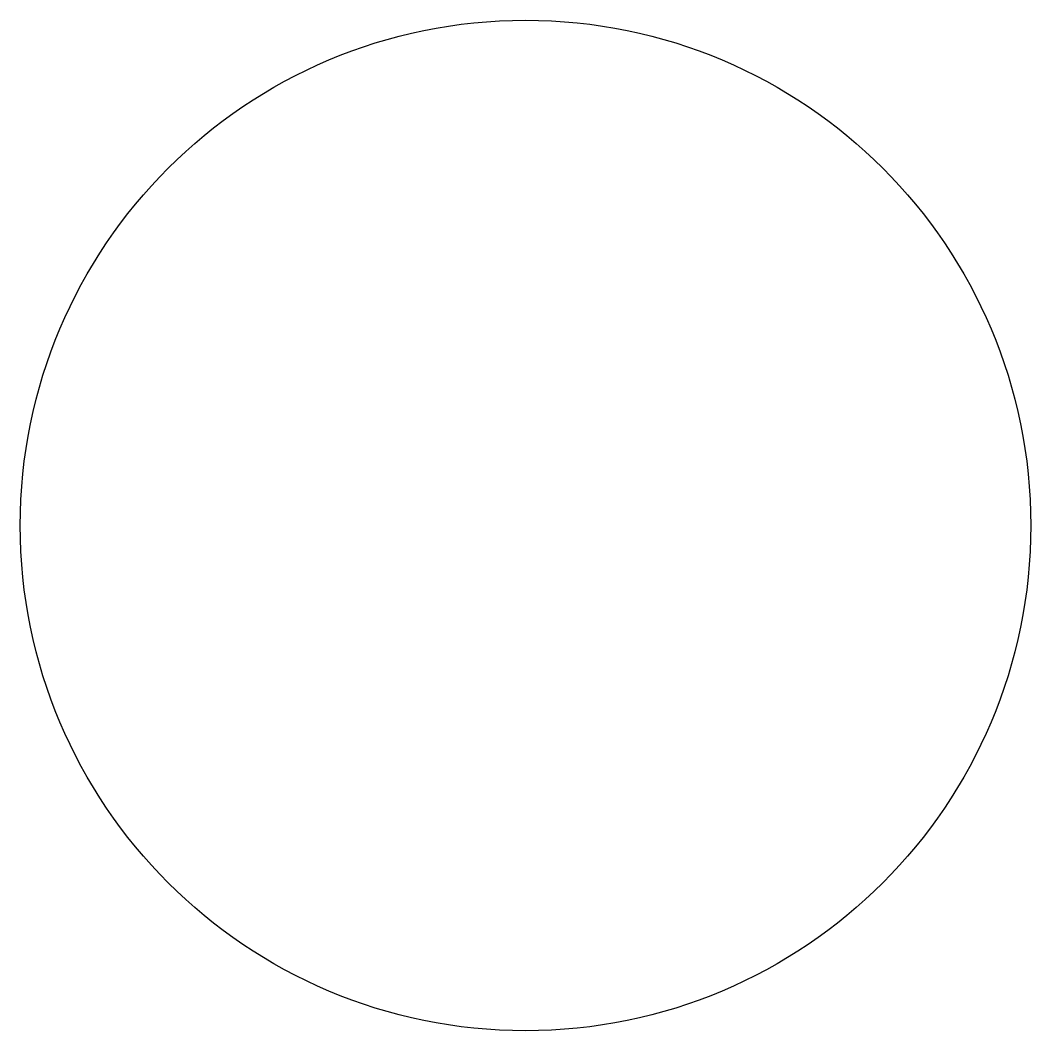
# Model space of a CAD drawing. Extents: x -0.02 to 0.02, y -0.02 to 0.02.
import ezdxf

# ---------------------------------------------------------------- set-up
doc = ezdxf.new("R2010")
doc.units = 0
doc.layers.add('ACERO', color=5, linetype='CONTINUOUS')

msp = doc.modelspace()

# ---------------------------------------------------------------- linework, layer by layer
at = {"layer": 'ACERO', "color": 0}
msp.add_circle((0, 0), 0.02, dxfattribs=at)

doc.saveas('drawing.dxf')
